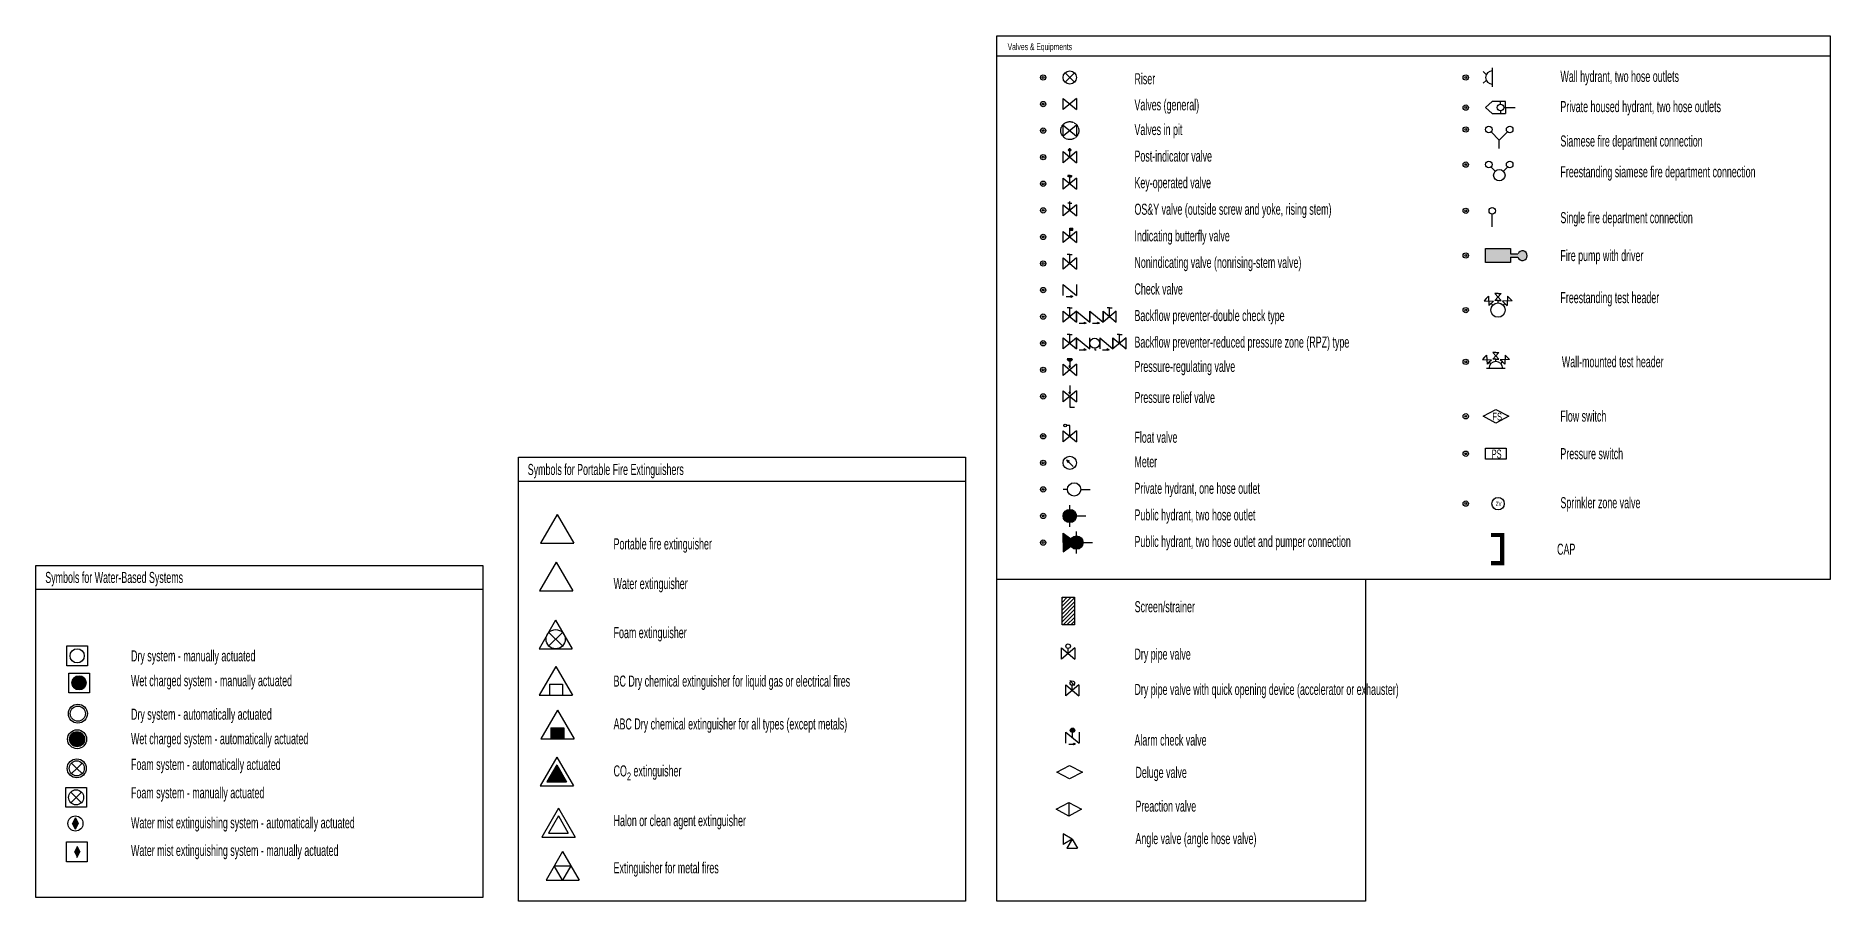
# Model space of a CAD drawing. Header units: inches. Extents: x 2 to 1622, y 0 to 781.
import ezdxf

# ---------------------------------------------------------------- set-up
doc = ezdxf.new("R2010")
doc.units = ezdxf.units.IN
doc.header["$MEASUREMENT"] = 0
doc.linetypes.add('DASHED', pattern=[0.75, 0.5, -0.25])
doc.layers.add('SPRKDAT3', color=5, linetype='Continuous', lineweight=40)
for name, color, linetype in [('SPRKVIEW', 1, 'Continuous'), ('SPRNK2', 7, 'Continuous'), ('SPRNKS', 1, 'Continuous'), ('TEXT', 1, 'Continuous')]:
    doc.layers.add(name, color=color, linetype=linetype)
doc.styles.add('HCAD', font='hcadr.shx', dxfattribs={"width": 0.6, "height": 8})

# ---------------------------------------------------------------- blocks, each defined once
blk = doc.blocks.new('Dry System- manually actuated')
at = {"layer": 'SPRKVIEW'}
blk.add_lwpolyline([(-9.3, 8.9), (9.3, 8.9), (9.3, -8.9), (-9.3, -8.9)], close=True, dxfattribs=at)
blk.add_circle((0, 0), 6.44, dxfattribs=at)
blk = doc.blocks.new('Wet Charged system - manually actuated')
at = {"layer": 'SPRKVIEW'}
h = blk.add_hatch(color=256, dxfattribs=at)
h.dxf.hatch_style = 1
h.paths.add_polyline_path([(6.4, 0, 1), (-6.4, 0, 1)])
blk.add_lwpolyline([(-9.3, 8.9), (9.3, 8.9), (9.3, -8.9), (-9.3, -8.9)], close=True, dxfattribs=at)
blk.add_circle((0, 0), 6.44, dxfattribs=at)
blk = doc.blocks.new('Dry system - automatically actuated')
at = {"layer": 'SPRKVIEW'}
for radius in [8.58, 6.8]:
    blk.add_circle((0, 0), radius, dxfattribs=at)
blk = doc.blocks.new('Wet charged system - automatically actuated')
at = {"layer": 'SPRKVIEW'}
h = blk.add_hatch(color=256, dxfattribs=at)
h.dxf.hatch_style = 1
h.paths.add_polyline_path([(-6.8, 0, 1), (6.8, 0, 1)])
for radius in [8.58, 6.8]:
    blk.add_circle((0, 0), radius, dxfattribs=at)
blk = doc.blocks.new('Foam System - automatically actuated')
at = {"layer": 'SPRKVIEW'}
for q in [(-4.8, 4.8), (4.8, 4.8), (4.8, -4.8), (-4.8, -4.8)]:
    blk.add_line((0, 0), q, dxfattribs=at)
for radius in [8.58, 6.8]:
    blk.add_circle((0, 0), radius, dxfattribs=at)
blk = doc.blocks.new('Foam system- manually actuated')
at = {"layer": 'SPRKVIEW'}
for q in [(-4.8, 4.8), (-4.8, -4.8), (4.8, 4.8), (4.8, -4.8)]:
    blk.add_line((0, 0), q, dxfattribs=at)
blk.add_lwpolyline([(-9.3, 8.9), (9.3, 8.9), (9.3, -8.9), (-9.3, -8.9)], close=True, dxfattribs=at)
blk.add_circle((0, 0), 6.82, dxfattribs=at)
blk = doc.blocks.new('Water mist extinguishing system- automatically actuated')
at = {"layer": 'SPRKVIEW'}
h = blk.add_hatch(color=256, dxfattribs=at)
h.dxf.hatch_style = 1
h.paths.add_polyline_path([(0, 5), (-2.6, 0), (0, -5), (2.6, 0)])
for p, q in [((0, 5), (-2.6, 0)), ((0, -5), (-2.6, 0)), ((0, 5), (2.6, 0)), ((0, -5), (2.6, 0))]:
    blk.add_line(p, q, dxfattribs=at)
blk.add_circle((0, 0), 6.82, dxfattribs=at)
blk = doc.blocks.new('Water mist extinguishing system- manually actuated')
at = {"layer": 'SPRKVIEW'}
h = blk.add_hatch(color=256, dxfattribs=at)
h.dxf.hatch_style = 1
h.paths.add_polyline_path([(0, 5), (-2.6, 0), (0, -5), (2.6, 0)])
for p in [(0, 5), (0, -5)]:
    blk.add_line(p, (2.6, 0), dxfattribs=at)
blk.add_lwpolyline([(-9.3, 8.9), (9.3, 8.9), (9.3, -8.9), (-9.3, -8.9)], close=True, dxfattribs=at)
blk = doc.blocks.new('Portable fire extinguisher')
at = {"layer": 'SPRKVIEW'}
for p, q in [((0, 26), (-15, 0)), ((0, 26), (15, 0)), ((-15, 0), (15, 0))]:
    blk.add_line(p, q, dxfattribs=at)
blk = doc.blocks.new('Water extinguisher')
at = {"layer": 'SPRKVIEW'}
for p, q in [((0, 26), (-15, 0)), ((0, 26), (15, 0)), ((-15, 0), (15, 0))]:
    blk.add_line(p, q, dxfattribs=at)
blk = doc.blocks.new('Foam extinguisher')
at = {"layer": 'SPRKVIEW'}
for p, q in [((0, 17.3), (-15, -8.7)), ((0, 17.3), (15, -8.7)), ((6.1, -6.1), (-6.1, 6.1)), ((-6.1, -6.1), (6.1, 6.1)), ((-15, -8.7), (15, -8.7))]:
    blk.add_line(p, q, dxfattribs=at)
blk.add_circle((0, 0), 8.65, dxfattribs=at)
blk = doc.blocks.new('BC Dry chemical extinguisher for liquid gas or electrical fires')
at = {"layer": 'SPRKVIEW'}
for p, q in [((0, 15.9), (-15, -10.1)), ((-5.9, 0), (-5.9, -10.1)), ((-5.9, 0), (5.9, 0)), ((0, 15.9), (15, -10.1)), ((5.9, 0), (5.9, -10.1)), ((-15, -10.1), (15, -10.1))]:
    blk.add_line(p, q, dxfattribs=at)
blk = doc.blocks.new('ABC Dry chemical extinguisher for all types (except metals)')
at = {"layer": 'SPRKVIEW'}
h = blk.add_hatch(color=256, dxfattribs=at)
h.dxf.hatch_style = 1
h.paths.add_polyline_path([(-5.9, -10.1), (5.9, -10.1), (5.9, 0), (-5.9, 0)])
for p, q in [((0, 15.9), (-15, -10.1)), ((-5.9, 0), (-5.9, -10.1)), ((-5.9, 0), (5.9, 0)), ((0, 15.9), (15, -10.1)), ((5.9, 0), (5.9, -10.1)), ((-15, -10.1), (15, -10.1))]:
    blk.add_line(p, q, dxfattribs=at)
blk = doc.blocks.new('CO2 extinguisher')
at = {"layer": 'SPRKVIEW'}
h = blk.add_hatch(color=256, dxfattribs=at)
h.dxf.hatch_style = 1
h.paths.add_polyline_path([(0, 19.1), (-8.9, 3.6), (8.9, 3.6)])
for p, q in [((0, 26), (-15, 0)), ((0, 19.1), (-8.9, 3.6)), ((0, 26), (15, 0)), ((0, 19.1), (8.9, 3.6)), ((-15, 0), (15, 0)), ((-8.9, 3.6), (8.9, 3.6))]:
    blk.add_line(p, q, dxfattribs=at)
blk = doc.blocks.new('Halon or clean agent extinguisher')
at = {"layer": 'SPRKVIEW'}
for p, q in [((0, 26), (-15, 0)), ((0, 19.1), (-8.9, 3.6)), ((0, 26), (15, 0)), ((0, 19.1), (8.9, 3.6)), ((-15, 0), (15, 0)), ((-8.9, 3.6), (8.9, 3.6))]:
    blk.add_line(p, q, dxfattribs=at)
blk = doc.blocks.new('Extinguisher for metal fires')
at = {"layer": 'SPRKVIEW'}
for p, q in [((0, 26), (-15, 0)), ((0, 26), (15, 0)), ((-15, 0), (15, 0)), ((-7.5, 13), (7.5, 13)), ((0, 0), (-7.5, 13)), ((7.5, 13), (0, 0))]:
    blk.add_line(p, q, dxfattribs=at)
blk = doc.blocks.new('Riser')
at = {"layer": 'SPRNKS'}
for p, q in [((-4.2, 4.2), (4.2, -4.2)), ((-4.2, -4.2), (4.2, 4.2))]:
    blk.add_line(p, q, dxfattribs=at)
blk.add_circle((0, 0), 6, dxfattribs=at)
blk = doc.blocks.new('Valves (general)')
at = {"layer": 'SPRNKS'}
for p, q in [((-6, -5), (-6, 5)), ((6, 5), (-6, -5)), ((-6, 5), (6, -5)), ((6, 5), (6, -5))]:
    blk.add_line(p, q, dxfattribs=at)
blk = doc.blocks.new('Valves in pit')
at = {"layer": 'SPRNKS'}
for p, q in [((-6, -5), (-6, 5)), ((6, 5), (-6, -5)), ((-6, 5), (6, -5)), ((6, 5), (6, -5))]:
    blk.add_line(p, q, dxfattribs=at)
at = {"layer": 'SPRNKS', "linetype": 'DASHED', "ltscale": 0.1}
blk.add_circle((0, 0), 8.14, dxfattribs=at)
blk = doc.blocks.new('Post-indicator valve')
at = {"layer": 'SPRNKS', "linetype": 'DASHED'}
h = blk.add_hatch(color=256, dxfattribs=at)
h.dxf.hatch_style = 1
h.paths.add_polyline_path([(1, 6.4, 0.414214), (0, 7.4), (0, 5.4, 0.414214)])
h.paths.add_polyline_path([(0, 7.4, 0.414214), (-1, 6.4, 0.414214), (0, 5.4)])
at = {"layer": 'SPRNKS'}
for p, q in [((-6, -5), (-6, 5)), ((6, 5), (-6, -5)), ((-6, 5), (6, -5)), ((0, 0), (0, 8)), ((6, 5), (6, -5))]:
    blk.add_line(p, q, dxfattribs=at)
blk.add_circle((0, 6.4), 1.01, dxfattribs=at)
blk = doc.blocks.new('Key-operated valve')
at = {"layer": 'SPRNKS', "linetype": 'DASHED'}
h = blk.add_hatch(color=256, dxfattribs=at)
h.dxf.hatch_style = 1
h.paths.add_polyline_path([(1.6, 7.4), (0, 7.4), (0, 6.4), (1.6, 6.4, 0.780938)])
h.paths.add_polyline_path([(0, 7.4), (-1.6, 7.4, 0.780938), (-1.6, 6.4), (0, 6.4)])
at = {"layer": 'SPRNKS'}
for p, q in [((-6, -5), (-6, 5)), ((6, 5), (-6, -5)), ((-6, 5), (6, -5)), ((0, 0), (0, 8)), ((6, 5), (6, -5))]:
    blk.add_line(p, q, dxfattribs=at)
at = {"layer": 'SPRNKS', "linetype": 'DASHED'}
for p, q in [((0, 7.4), (-1.6, 7.4)), ((0, 6.4), (-1.6, 6.4)), ((0, 7.4), (1.6, 7.4)), ((0, 6.4), (1.6, 6.4))]:
    blk.add_line(p, q, dxfattribs=at)
for centre, start, end in [((-1.4, 6.9), 104.0248, 255.9752), ((1.4, 6.9), 284.0248, 75.9752)]:
    blk.add_arc(centre, 0.515, start, end, dxfattribs=at)
blk = doc.blocks.new('OS&Y valve')
at = {"layer": 'SPRNKS'}
for p, q in [((-6, -5), (-6, 5)), ((6, 5), (-6, -5)), ((-6, 5), (6, -5)), ((0, 6.6), (-1.8, 6.6)), ((0, 0), (0, 8)), ((0, 6.6), (1.8, 6.6)), ((6, 5), (6, -5))]:
    blk.add_line(p, q, dxfattribs=at)
blk = doc.blocks.new('Inducating Butterfly Valve')
at = {"layer": 'SPRNKS'}
h = blk.add_hatch(color=256, dxfattribs=at)
h.dxf.hatch_style = 1
h.paths.add_polyline_path([(2.7, 8), (0, 8), (0, 6), (2.7, 6)])
for p, q in [((-6, -5), (-6, 5)), ((6, 5), (-6, -5)), ((-6, 5), (6, -5)), ((0, 0), (0, 8)), ((0, 8), (2.7, 8)), ((0, 6), (2.7, 6)), ((2.7, 6), (2.7, 8)), ((6, 5), (6, -5))]:
    blk.add_line(p, q, dxfattribs=at)
blk = doc.blocks.new('Nonindicating Valve')
at = {"layer": 'SPRNKS'}
for p, q in [((-6, -5), (-6, 5)), ((6, 5), (-6, -5)), ((-6, 5), (6, -5)), ((0, 8), (-2.3, 8)), ((0, 0), (0, 8)), ((0, 8), (2.3, 8)), ((6, 5), (6, -5))]:
    blk.add_line(p, q, dxfattribs=at)
blk = doc.blocks.new('Check Valve')
at = {"layer": 'SPRNKS'}
h = blk.add_hatch(color=256, dxfattribs=at)
h.dxf.hatch_style = 1
h.paths.add_polyline_path([(0.9, -5.2), (0.9, -5.9), (0.9, -6.6), (2.7, -5.9)])
for p, q in [((-6, -5), (-6, 5)), ((-6, 5), (6, -5)), ((6, 5), (6, -5)), ((-3.4, -5.9), (0.9, -5.9)), ((0.9, -5.9), (0.9, -5.2)), ((2.7, -5.9), (0.9, -5.2)), ((0.9, -5.9), (0.9, -6.6)), ((2.7, -5.9), (0.9, -6.6))]:
    blk.add_line(p, q, dxfattribs=at)
blk = doc.blocks.new('Backflow Preventer-double check type')
at = {"layer": 'SPRNKS'}
h = blk.add_hatch(color=256, dxfattribs=at)
h.dxf.hatch_style = 1
h.paths.add_polyline_path([(-5.1, -5.2), (-5.1, -5.9), (-5.1, -6.6), (-3.3, -5.9)])
h = blk.add_hatch(color=256, dxfattribs=at)
h.dxf.hatch_style = 1
h.paths.add_polyline_path([(6.9, -5.2), (6.9, -5.9), (6.9, -6.6), (8.7, -5.9)])
for p, q in [((-24, -5), (-24, 5)), ((-12, 5), (-24, -5)), ((-24, 5), (-12, -5)), ((-18, 8), (-20.3, 8)), ((-18, 0), (-18, 8)), ((-18, 8), (-15.7, 8)), ((-12, 5), (-12, -5)), ((-12, -5), (-12, 5)), ((-12, 5), (0, -5)), ((0, 5), (0, -5)), ((0, -5), (0, 5)), ((0, 5), (12, -5)), ((12, 5), (12, -5)), ((12, -5), (12, 5)), ((24, 5), (12, -5)), ((12, 5), (24, -5)), ((18, 8), (15.7, 8)), ((18, 0), (18, 8)), ((18, 8), (20.3, 8)), ((24, -5), (24, 5)), ((-9.4, -5.9), (-5.1, -5.9)), ((-5.1, -5.9), (-5.1, -5.2)), ((-3.3, -5.9), (-5.1, -5.2)), ((-5.1, -5.9), (-5.1, -6.6)), ((-3.3, -5.9), (-5.1, -6.6)), ((2.6, -5.9), (6.9, -5.9)), ((6.9, -5.9), (6.9, -5.2)), ((8.7, -5.9), (6.9, -5.2)), ((6.9, -5.9), (6.9, -6.6)), ((8.7, -5.9), (6.9, -6.6))]:
    blk.add_line(p, q, dxfattribs=at)
blk = doc.blocks.new('Backflow Preventer-reduced pressure zone')
at = {"layer": 'SPRNKS'}
h = blk.add_hatch(color=256, dxfattribs=at)
h.dxf.hatch_style = 1
h.paths.add_polyline_path([(-9.6, -5.2), (-9.6, -5.9), (-9.6, -6.6), (-7.8, -5.9)])
h = blk.add_hatch(color=256, dxfattribs=at)
h.dxf.hatch_style = 1
h.paths.add_polyline_path([(11.4, -5.2), (11.4, -5.9), (11.4, -6.6), (13.2, -5.9)])
for p, q in [((-28.5, -5), (-28.5, 5)), ((-16.5, 5), (-28.5, -5)), ((-28.5, 5), (-16.5, -5)), ((-22.5, 8), (-24.9, 8)), ((-22.5, 0), (-22.5, 8)), ((-22.5, 8), (-20.2, 8)), ((-16.5, 5), (-16.5, -5)), ((-16.5, -5), (-16.5, 5)), ((-16.5, 5), (-4.5, -5)), ((-4.5, -5), (-4.5, 5)), ((4.5, 5), (4.5, -5)), ((4.5, 5), (16.5, -5)), ((16.5, 5), (16.5, -5)), ((16.5, -5), (16.5, 5)), ((28.5, 5), (16.5, -5)), ((16.5, 5), (28.5, -5)), ((22.5, 8), (20.2, 8)), ((22.5, 0), (22.5, 8)), ((22.5, 8), (24.9, 8)), ((28.5, -5), (28.5, 5)), ((-13.9, -5.9), (-9.6, -5.9)), ((-9.6, -5.9), (-9.6, -5.2)), ((-7.8, -5.9), (-9.6, -5.2)), ((-9.6, -5.9), (-9.6, -6.6)), ((-7.8, -5.9), (-9.6, -6.6)), ((0, -4.5), (0, -5.9)), ((0, -5.9), (1.4, -5.9)), ((7.1, -5.9), (11.4, -5.9)), ((11.4, -5.9), (11.4, -5.2)), ((13.2, -5.9), (11.4, -5.2)), ((11.4, -5.9), (11.4, -6.6)), ((13.2, -5.9), (11.4, -6.6))]:
    blk.add_line(p, q, dxfattribs=at)
blk.add_circle((0, 0), 4.53, dxfattribs=at)
blk = doc.blocks.new('Pressure-regulating valve')
at = {"layer": 'SPRNKS'}
h = blk.add_hatch(color=256, dxfattribs=at)
h.dxf.hatch_style = 1
h.paths.add_polyline_path([(2.3, 10), (-2.3, 10, 0.8543)])
h = blk.add_hatch(color=256, dxfattribs=at)
h.dxf.hatch_style = 1
h.paths.add_polyline_path([(0.7, 3.7), (0, 3.7), (-0.7, 3.7), (0, 1.9)])
for p, q in [((-6, -5), (-6, 5)), ((6, 5), (-6, -5)), ((-6, 5), (6, -5)), ((2.3, 10), (-2.3, 10)), ((0, 3.7), (-0.7, 3.7)), ((0, 1.9), (-0.7, 3.7)), ((0, 8), (0, 3.7)), ((0, 3.7), (0.7, 3.7)), ((0, 1.9), (0.7, 3.7)), ((6, 5), (6, -5))]:
    blk.add_line(p, q, dxfattribs=at)
blk.add_arc((0, 10.3), 2.35, 188.9855, 351.0145, dxfattribs=at)
blk = doc.blocks.new('Pressure relief valve')
at = {"layer": 'SPRNKS'}
h = blk.add_hatch(color=256, dxfattribs=at)
h.dxf.hatch_style = 1
h.paths.add_polyline_path([(0.7, 3.7), (0, 3.7), (-0.7, 3.7), (0, 1.9)])
for p, q in [((-6, -5), (-6, 5)), ((6, 5), (-6, -5)), ((-6, 5), (6, -5)), ((0, 3.7), (-0.7, 3.7)), ((0, 1.9), (-0.7, 3.7)), ((0, 9.9), (0, 3.7)), ((0, 3.7), (0.7, 3.7)), ((0, 1.9), (0.7, 3.7)), ((6, 5), (6, -5)), ((0, 0), (0, -9.7)), ((0, -9.7), (4.3, -9.7))]:
    blk.add_line(p, q, dxfattribs=at)
blk = doc.blocks.new('Float valve')
at = {"layer": 'SPRNKS'}
for p, q in [((-6, -5), (-6, 5)), ((6, 5), (-6, -5)), ((-6, 5), (6, -5)), ((0, 9.7), (-2.9, 9.7)), ((0, 0), (0, 9.7)), ((6, 5), (6, -5))]:
    blk.add_line(p, q, dxfattribs=at)
blk.add_circle((-4.2, 9.7), 1.24, dxfattribs=at)
blk = doc.blocks.new('Meter')
at = {"layer": 'SPRNKS'}
h = blk.add_hatch(color=256, dxfattribs=at)
h.dxf.hatch_style = 1
h.paths.add_polyline_path([(-3, 2.8), (-1.9, 0.2), (-1.2, 1), (-0.5, 1.7)])
for p, q in [((-3, 2.8), (-0.5, 1.7)), ((-3, 2.8), (-1.9, 0.2)), ((-1.2, 1), (-1.9, 0.2)), ((-1.2, 1), (-0.5, 1.7)), ((3.2, -3.4), (-1.2, 1))]:
    blk.add_line(p, q, dxfattribs=at)
blk.add_circle((0, 0), 6, dxfattribs=at)
blk = doc.blocks.new('Private hydrant-one hose outlet')
at = {"layer": 'SPRNKS'}
for p, q in [((-6, 0), (-9.9, 0)), ((6, 0), (14.6, 0))]:
    blk.add_line(p, q, dxfattribs=at)
blk.add_circle((0, 0), 6, dxfattribs=at)
blk = doc.blocks.new('public hydrant-two hose outlet')
at = {"layer": 'SPRNKS'}
h = blk.add_hatch(color=256, dxfattribs=at)
h.dxf.hatch_style = 1
h.paths.add_polyline_path([(6, 0, 1), (-6, 0, 1)])
for p, q in [((0, 6), (0, 9.9)), ((6, 0), (14.6, 0)), ((0, -9.9), (0, -6))]:
    blk.add_line(p, q, dxfattribs=at)
blk.add_circle((0, 0), 6, dxfattribs=at)
blk = doc.blocks.new('public hydrant- two hose outlet and pumper connection')
at = {"layer": 'SPRNKS'}
h = blk.add_hatch(color=256, dxfattribs=at)
h.dxf.hatch_style = 1
h.paths.add_polyline_path([(-12, -8.4), (-4.9, -3.4, -0.153112), (-6, 0, -0.153112), (-4.9, 3.4), (-12, 8.4), (-12, 0)])
h = blk.add_hatch(color=256, dxfattribs=at)
h.dxf.hatch_style = 1
h.paths.add_polyline_path([(6, 0, 1), (-6, 0, 1)])
for p, q in [((-12, 0), (-12, 8.4)), ((-12, 8.4), (-4.9, 3.4)), ((-12, 0), (-12, -8.4)), ((0, -9.9), (0, 9.9)), ((6, 0), (14.6, 0)), ((-12, -8.4), (-4.9, -3.4))]:
    blk.add_line(p, q, dxfattribs=at)
blk.add_circle((0, 0), 6, dxfattribs=at)
blk = doc.blocks.new('wall hydrant- two hose outlets')
at = {"layer": 'SPRNKS'}
for p, q in [((-5.4, 2.6), (-8.2, 5.3)), ((0, 8.6), (0, -8.6)), ((-5.4, -2.6), (-8.2, -5.3))]:
    blk.add_line(p, q, dxfattribs=at)
blk.add_arc((0, 0), 6, 90, 270, dxfattribs=at)
blk = doc.blocks.new('Private housed hydrant- two hose outlets')
at = {"layer": 'SPRNKS'}
for p, q in [((-13.4, 0), (-7.4, 5.4)), ((-13.4, 0), (-7.4, -5.4)), ((4.6, 5.4), (-7.4, 5.4)), ((0, 3), (0, 5.4)), ((3, 0), (13.2, 0)), ((4.6, 0), (4.6, 5.4)), ((4.6, 0), (4.6, -5.4)), ((-7.4, -5.4), (4.6, -5.4)), ((0, -3), (0, -5.4))]:
    blk.add_line(p, q, dxfattribs=at)
blk.add_circle((0, 0), 2.97, dxfattribs=at)
blk = doc.blocks.new('Siamese fire department connection')
at = {"layer": 'SPRNKS'}
for p, q in [((0, 0), (-7.4, 7.4)), ((0, 0), (7.4, 7.4)), ((0, -7.7), (0, 0))]:
    blk.add_line(p, q, dxfattribs=at)
for centre in [(-9.4, 9.6), (9.4, 9.6)]:
    blk.add_circle(centre, 2.97, dxfattribs=at)
blk = doc.blocks.new('Freestanding siamese fire department connection')
at = {"layer": 'SPRNKS'}
for p, q in [((-3.7, 3.7), (-7.4, 7.4)), ((3.7, 3.7), (7.4, 7.4))]:
    blk.add_line(p, q, dxfattribs=at)
for centre, radius in [((-9.4, 9.6), 2.97), ((0, 0), 5.17), ((9.4, 9.6), 2.97)]:
    blk.add_circle(centre, radius, dxfattribs=at)
blk = doc.blocks.new('Single fire department connection')
at = {"layer": 'SPRNKS'}
blk.add_line((0, -5.7), (0, 5.7), dxfattribs=at)
blk.add_circle((0, 8.7), 2.97, dxfattribs=at)
blk = doc.blocks.new('Fire pump with driver')
at = {"layer": 'SPRNKS'}
h = blk.add_hatch(color=256, dxfattribs=at)
h.dxf.hatch_style = 1
h.paths.add_polyline_path([(-11.2, 6.4), (-11.2, -6.4), (11.2, -6.4), (11.2, -1.6), (17.9, -1.6, 5.155675), (18, 1.6), (11.2, 1.6), (11.2, 6.4)])
for p, q in [((-11.2, 6.4), (11.2, 6.4)), ((-11.2, -6.4), (-11.2, 6.4)), ((11.2, 6.4), (11.2, 1.6)), ((11.2, 1.6), (18, 1.6)), ((11.2, -6.4), (-11.2, -6.4)), ((11.2, -1.6), (11.2, -6.4)), ((11.2, -1.6), (17.9, -1.6))]:
    blk.add_line(p, q, dxfattribs=at)
blk.add_arc((22, -0.1), 4.33, 200.7618, 156.8544, dxfattribs=at)
blk = doc.blocks.new('Freestanding test header')
at = {"layer": 'SPRNKS'}
for p, q in [((-10.6, 10.6), (-12.6, 8.5)), ((-12.6, 8.5), (-4.1, 8.2)), ((-10.6, 10.6), (-8.5, 12.6)), ((-8.5, 12.6), (-8.2, 4.1)), ((-6.1, 6.1), (-8.2, 4.1)), ((-6.1, 6.1), (-4.1, 8.2)), ((-4.6, 4.6), (-6.1, 6.1)), ((0, 14.9), (-2.9, 14.9)), ((2.9, 14.9), (-2.9, 8.7)), ((-2.9, 14.9), (2.9, 8.7)), ((0, 8.7), (-2.9, 8.7)), ((0, 14.9), (2.9, 14.9)), ((0, 6.5), (0, 8.7)), ((0, 8.7), (2.9, 8.7)), ((12.6, 8.5), (4.1, 8.2)), ((6.1, 6.1), (4.1, 8.2)), ((4.6, 4.6), (6.1, 6.1)), ((6.1, 6.1), (8.2, 4.1)), ((8.5, 12.6), (8.2, 4.1)), ((10.6, 10.6), (8.5, 12.6)), ((10.6, 10.6), (12.6, 8.5))]:
    blk.add_line(p, q, dxfattribs=at)
blk.add_circle((0, 0), 6.47, dxfattribs=at)
blk = doc.blocks.new('Wall-mounted test header')
at = {"layer": 'SPRNKS'}
for p, q in [((-10.2, 10.3), (-12.2, 8.3)), ((-12.2, 8.3), (-4, 7.9)), ((-10.2, 10.3), (-8.3, 12.2)), ((-8.3, 12.2), (-7.9, 4)), ((8.4, 0), (-8.3, 0)), ((-5.9, 6), (-7.9, 4)), ((-5.9, 6), (-4, 7.9)), ((-4.4, 4.4), (-5.9, 6)), ((0, 14.5), (-2.8, 14.5)), ((2.8, 14.5), (-2.8, 8.4)), ((-2.8, 14.5), (2.8, 8.4)), ((0, 8.4), (-2.8, 8.4)), ((0, 14.5), (2.8, 14.5)), ((0, 6.3), (0, 8.4)), ((0, 8.4), (2.8, 8.4)), ((12.3, 8.3), (4, 7.9)), ((6, 6), (4, 7.9)), ((4.5, 4.4), (6, 6)), ((6, 6), (8, 4)), ((8.3, 12.2), (8, 4)), ((10.3, 10.3), (8.3, 12.2)), ((10.3, 10.3), (12.3, 8.3))]:
    blk.add_line(p, q, dxfattribs=at)
blk.add_arc((0, 0), 6.29, 0, 180, dxfattribs=at)
blk = doc.blocks.new('Flow switch')
at = {"layer": 'TEXT'}
for p, q in [((-11.5, 0), (0, 6.1)), ((0, 6.1), (11.5, 0)), ((0, -6.1), (-11.5, 0)), ((11.5, 0), (0, -6.1))]:
    blk.add_line(p, q, dxfattribs=at)
at = {"layer": 'SPRNKS', "insert": (-3.1, 3.2), "char_height": 6.95, "attachment_point": 1, "style": 'HCAD'}
blk.add_mtext_dynamic_manual_height_columns('FS', width=7.354, gutter_width=34.8, heights=[0], dxfattribs=at)
blk = doc.blocks.new('Pressure Switch')
at = {"layer": 'SPRNKS'}
blk.add_lwpolyline([(-8.5, 4.9), (10, 4.9), (10, -4.9), (-8.5, -4.9)], close=True, dxfattribs=at)
at = {"layer": 'SPRNKS', "insert": (-3, 3.8), "char_height": 8, "attachment_point": 1, "style": 'HCAD'}
blk.add_mtext_dynamic_manual_height_columns('PS', width=8.46, gutter_width=40, heights=[0], dxfattribs=at)
blk = doc.blocks.new('Sprinkler zone valve')
at = {"layer": 'SPRNKS'}
blk.add_circle((0, 0), 5.61, dxfattribs=at)
at = {"layer": 'SPRNKS', "insert": (-2, 1.8), "char_height": 4, "attachment_point": 1, "style": 'HCAD'}
blk.add_mtext_dynamic_manual_height_columns('ZV', width=4.23, gutter_width=20, heights=[0], dxfattribs=at)
blk = doc.blocks.new('CAP')
at = {"layer": 'SPRNK2', "color": 0, "const_width": 1.5}
blk.add_lwpolyline([(0, -5), (4, -5), (4, 5), (0, 5)], dxfattribs=at)
blk = doc.blocks.new('Angle valve')
at = {"layer": 'SPRKVIEW'}
for p, q in [((-8.2, 4.8), (-8.2, -4.8)), ((0, 0), (-8.2, 4.8)), ((0, 0), (-8.2, -4.8)), ((0, 0), (-4.8, -8.2)), ((0, 0), (4.8, -8.2)), ((-4.8, -8.2), (4.8, -8.2))]:
    blk.add_line(p, q, dxfattribs=at)
blk = doc.blocks.new('Alarm check valve')
at = {"layer": 'SPRKVIEW'}
h = blk.add_hatch(color=256, dxfattribs=at)
h.dxf.hatch_style = 1
h.paths.add_polyline_path([(-2, 6.6, 1), (2, 6.6, 1)])
at = {"layer": 'SPRNKS', "linetype": 'DASHED'}
h = blk.add_hatch(color=256, dxfattribs=at)
h.dxf.hatch_style = 1
h.paths.add_polyline_path([(0.9, -5.2), (0.9, -5.9), (0.9, -6.6), (2.7, -5.9)])
at = {"layer": 'SPRKVIEW'}
blk.add_line((0, 0), (0, 4.6), dxfattribs=at)
at = {"layer": 'SPRNKS'}
for p, q in [((-6, -5), (-6, 5)), ((-6, 5), (6, -5)), ((6, 5), (6, -5)), ((-3.4, -5.9), (0.9, -5.9))]:
    blk.add_line(p, q, dxfattribs=at)
at = {"layer": 'SPRNKS', "linetype": 'DASHED'}
for p, q in [((0.9, -5.9), (0.9, -5.2)), ((2.7, -5.9), (0.9, -5.2)), ((0.9, -5.9), (0.9, -6.6)), ((2.7, -5.9), (0.9, -6.6))]:
    blk.add_line(p, q, dxfattribs=at)
at = {"layer": 'SPRNKS'}
blk.add_circle((0, 6.6), 2.03, dxfattribs=at)
blk = doc.blocks.new('Deluge valve')
at = {"layer": 'TEXT'}
for p, q in [((-11.5, 0), (0, 6.1)), ((0, -6.1), (-11.5, 0)), ((0, 6.1), (11.6, 0)), ((11.6, 0), (0, -6.1))]:
    blk.add_line(p, q, dxfattribs=at)
blk = doc.blocks.new('Preaction valve')
at = {"layer": 'SPRKVIEW'}
blk.add_line((0, 6.1), (0, -6.1), dxfattribs=at)
at = {"layer": 'TEXT'}
for p, q in [((-11.5, 0), (0, 6.1)), ((0, 6.1), (11.5, 0)), ((0, -6.1), (-11.5, 0)), ((11.5, 0), (0, -6.1))]:
    blk.add_line(p, q, dxfattribs=at)
blk = doc.blocks.new('Screen or strainer')
at = {"layer": 'SPRKVIEW', "ltscale": 2}
h = blk.add_hatch(dxfattribs=at)
h.set_pattern_fill('ANSI31', color=256, scale=20)
h.set_pattern_definition([(45, (-475.984, 63.6698), (-1.767767, 1.767767), [])])
h.paths.add_polyline_path([(-5.6, -12.5), (5.6, -12.5), (5.6, 12.5), (-5.6, 12.5)])
at = {"layer": 'SPRKVIEW'}
blk.add_lwpolyline([(-5.6, 12.5), (5.6, 12.5), (5.6, -12.5), (-5.6, -12.5)], close=True, dxfattribs=at)
blk = doc.blocks.new('Dry pipe valve')
at = {"layer": 'SPRKVIEW'}
blk.add_line((0, 0), (0, 4.6), dxfattribs=at)
at = {"layer": 'SPRNKS'}
for p, q in [((-6, -5), (-6, 5)), ((6, 5), (-6, -5)), ((-6, 5), (6, -5)), ((6, 5), (6, -5))]:
    blk.add_line(p, q, dxfattribs=at)
blk.add_circle((0, 6.6), 2.03, dxfattribs=at)
blk = doc.blocks.new('Dry pipe valve with quick opening device')
at = {"layer": 'SPRKVIEW'}
blk.add_line((-2.2, 8.9), (2.1, 4.5), dxfattribs=at)
blk.add_blockref('Dry pipe valve', (0, 0), dxfattribs=at)

msp = doc.modelspace()

# ---------------------------------------------------------------- linework, layer by layer
at = {"layer": 'SPRNKS', "color": 252, "true_color": 0x939598}
for p, q in [((869.4, 763.1), (1621.9, 763.1)), ((437.6, 379.1), (841.2, 379.1)), ((1.9, 281.6), (405.5, 281.6)), ((869.4, -0.2), (869.4, 290.2)), ((1202.3, 290.2), (1202.3, -0.2)), ((1202.3, -0.2), (869.4, -0.2))]:
    msp.add_line(p, q, dxfattribs=at)
for points in [[(869.4, 781.1), (1621.9, 781.1), (1621.9, 290.2), (869.4, 290.2)], [(437.6, 400.6), (841.2, 400.6), (841.2, -0.2), (437.6, -0.2)], [(1.9, 303), (405.5, 303), (405.5, 3.1), (1.9, 3.1)]]:
    msp.add_lwpolyline(points, close=True, dxfattribs=at)
for centre, radius in [((911.4, 743.6), 2.4), ((1292.9, 743.6), 2.4), ((911.4, 743.6), 0.827), ((1292.9, 743.6), 0.827), ((911.4, 719.6), 2.4), ((911.4, 719.6), 0.827), ((1292.9, 716.4), 2.4), ((1292.9, 716.4), 0.827), ((911.4, 695.6), 2.4), ((1292.9, 696.6), 2.4), ((1292.9, 696.6), 0.827), ((911.4, 695.6), 0.827), ((911.4, 671.6), 2.4), ((911.4, 671.6), 0.827), ((1292.9, 664.9), 2.4), ((1292.9, 664.9), 0.827), ((911.4, 647.6), 2.4), ((911.4, 647.6), 0.827), ((911.4, 623.6), 2.4), ((911.4, 623.6), 0.827), ((1292.9, 623.2), 2.4), ((1292.9, 623.2), 0.827), ((911.4, 599.6), 2.4), ((911.4, 599.6), 0.827), ((1292.9, 582.8), 2.4), ((1292.9, 582.8), 0.827), ((911.4, 575.6), 2.4), ((911.4, 575.6), 0.827), ((911.4, 551.6), 2.4), ((911.4, 551.6), 0.827), ((1292.9, 533.5), 2.4), ((911.4, 527.6), 2.4), ((911.4, 527.6), 0.827), ((1292.9, 533.5), 0.827), ((911.4, 503.6), 2.4), ((911.4, 503.6), 0.827), ((1292.9, 486.8), 2.4), ((1292.9, 486.8), 0.827), ((911.4, 479.6), 2.4), ((911.4, 479.6), 0.827), ((911.4, 455.6), 2.4), ((911.4, 455.6), 0.827), ((1292.9, 437.6), 2.4), ((1292.9, 437.6), 0.827), ((911.4, 419.6), 2.4), ((911.4, 419.6), 0.827), ((1292.9, 403.8), 2.4), ((911.4, 395.6), 2.4), ((911.4, 395.6), 0.827), ((1292.9, 403.8), 0.827), ((911.4, 371.6), 2.4), ((911.4, 371.6), 0.827), ((1292.9, 358.8), 2.4), ((1292.9, 358.8), 0.827), ((911.4, 347.6), 2.4), ((911.4, 347.6), 0.827), ((911.4, 323.6), 2.4), ((911.4, 323.6), 0.827)]:
    msp.add_circle(centre, radius, dxfattribs=at)

# ---------------------------------------------------------------- block references
for name, p in [('Portable fire extinguisher', (472.5, 322.9)), ('Water extinguisher', (471.7, 280)), ('Screen or strainer', (934.1, 261.7)), ('Foam extinguisher', (471.2, 236.3)), ('Dry System- manually actuated', (39.2, 221.3)), ('Dry pipe valve', (933.9, 223.4)), ('BC Dry chemical extinguisher for liquid gas or electrical fires', (471.4, 195.8)), ('Wet Charged system - manually actuated', (40.9, 196.9)), ('Dry pipe valve with quick opening device', (937.7, 190.1)), ('Dry system - automatically actuated', (39.8, 169.1)), ('ABC Dry chemical extinguisher for all types (except metals)', (472.8, 156.4)), ('Wet charged system - automatically actuated', (39.1, 146)), ('Alarm check valve', (937.9, 147.5)), ('CO2 extinguisher', (472.2, 103.9)), ('Foam System - automatically actuated', (38.8, 119.7)), ('Deluge valve', (935.3, 116.2)), ('Foam system- manually actuated', (38.2, 93.5)), ('Halon or clean agent extinguisher', (473.7, 57.6)), ('Preaction valve', (934.5, 82.7)), ('Water mist extinguishing system- automatically actuated', (37.6, 69.9)), ('Water mist extinguishing system- manually actuated', (38.9, 44.3)), ('Angle valve', (937.6, 55.7)), ('Extinguisher for metal fires', (477.5, 18.6))]:
    msp.add_blockref(name, p)
at = {"layer": 'SPRKDAT3'}
for name, p in [('Riser', (935.4, 743.6)), ('wall hydrant- two hose outlets', (1316.9, 743.6)), ('Valves (general)', (935.4, 719.6)), ('Private housed hydrant- two hose outlets', (1324.3, 716.4)), ('Valves in pit', (935.4, 695.6)), ('Siamese fire department connection', (1323.2, 687)), ('Post-indicator valve', (935.4, 671.6)), ('Freestanding siamese fire department connection', (1323.2, 655.3)), ('Key-operated valve', (935.4, 647.6)), ('OS&Y valve', (935.4, 623.6)), ('Single fire department connection', (1316.9, 614.5)), ('Inducating Butterfly Valve', (935.4, 599.6)), ('Nonindicating Valve', (935.4, 575.6)), ('Fire pump with driver', (1322.1, 582.8)), ('Check Valve', (935.4, 551.6)), ('Backflow Preventer-double check type', (953.4, 527.6)), ('Freestanding test header', (1322.1, 533.5)), ('Backflow Preventer-reduced pressure zone', (957.9, 503.6)), ('Pressure-regulating valve', (935.4, 479.6)), ('Wall-mounted test header', (1320.1, 480.7)), ('Pressure relief valve', (935.4, 455.6)), ('Flow switch', (1320.2, 437.6)), ('Float valve', (935.4, 419.6)), ('Pressure Switch', (1319.4, 403.8)), ('Meter', (935.4, 395.6)), ('Private hydrant-one hose outlet', (939.3, 371.6)), ('public hydrant-two hose outlet', (935.4, 347.6)), ('Sprinkler zone valve', (1322.1, 358.7)), ('public hydrant- two hose outlet and pumper connection', (941.4, 323.6))]:
    msp.add_blockref(name, p, dxfattribs=at)
at = {"layer": 'SPRNK2', "xscale": 2.54, "yscale": 2.54, "zscale": 2.54}
msp.add_blockref('CAP', (1315.6, 317.7), dxfattribs=at)

# ---------------------------------------------------------------- texts
at = {"layer": 'SPRNKS', "color": 252, "true_color": 0x939598, "attachment_point": 1, "style": 'HCAD'}
for s, width, gutter_width, heights, insert, char_height in [('Valves & Equipments ', 60.772, 30.5, [0], (879.3, 774.4), 6.108), ('Symbols for Portable Fire Extinguishers', 270.79, 40, [20.2], (446, 394.6), 10), ('Symbols for Water-Based Systems', 182.407, 40, [40.3], (10.4, 297.1), 10)]:
    msp.add_mtext_dynamic_manual_height_columns(s, width=width, gutter_width=gutter_width, heights=heights, dxfattribs=dict(at, insert=insert, char_height=char_height))
at = {"layer": 'SPRNKS', "char_height": 10, "attachment_point": 1, "style": 'HCAD'}
for s, width, heights, insert in [('Riser', 31.255, [0], (993.8, 747.4)), ('Wall hydrant, two hose outlets', 160.438, [0], (1378.4, 749.6)), ('Valves (general)', 72.249, [0], (993.8, 723.9)), ('Private housed hydrant, two hose outlets', 245.246, [0], (1378.4, 722.3)), ('Valves in pit', 72.249, [0], (993.8, 701.6)), ('Siamese fire department connection', 199.427, [0], (1378.4, 691.2)), ('Post-indicator valve', 110.813, [0], (993.8, 677.6)), ('Key-operated valve', 110.813, [0], (993.8, 653.6)), ('Freestanding siamese fire department connection', 292.141, [0], (1378.4, 663.4)), ('OS&Y valve (outside screw and yoke, rising stem)', 260.824, [0], (993.8, 629.6)), ('Single fire department connection', 199.427, [0], (1378.4, 622)), ('Indicating butterfly valve', 199.427, [0], (993.8, 605.6)), ('Fire pump with driver', 199.427, [0], (1378.4, 587.8)), ('Nonindicating valve (nonrising-stem valve)', 199.427, [0], (993.8, 581.6)), ('Check valve', 199.427, [0], (993.8, 557.6)), ('Freestanding test header', 199.427, [0], (1378.4, 549.8)), ('Backflow preventer-double check type', 199.427, [0], (993.8, 533.6)), ('Backflow preventer-reduced pressure zone (RPZ) type', 277.587, [0], (993.8, 509.6)), ('Pressure-regulating valve', 238.539, [0], (993.8, 487.7)), ('Wall-mounted test header', 199.427, [0], (1379.7, 491.9)), ('Pressure relief valve', 238.539, [0], (993.8, 459.7)), ('Flow switch', 72.249, [0], (1378.4, 442.8)), ('Float valve', 238.539, [0], (993.8, 423.7)), ('Pressure switch', 72.249, [0], (1378.4, 408.9)), ('Meter', 72.249, [0], (993.8, 401.6)), ('Private hydrant, one hose outlet', 160.438, [0], (993.8, 377.6)), ('Sprinkler zone valve', 121.803, [0], (1378.4, 364.6)), ('Public hydrant, two hose outlet', 160.438, [0], (993.8, 353.6)), ('Portable fire extinguisher', 182.407, [40.3], (523.5, 327.4)), ('Public hydrant, two hose outlet and pumper connection', 356.911, [0], (993.8, 329.6)), ('CAP', 121.803, [0], (1375.4, 322.6)), ('Water extinguisher', 182.407, [40.3], (523.5, 291.6)), ('Screen/strainer', 121.803, [0], (994, 270.7)), ('Foam extinguisher', 182.407, [40.3], (523.5, 247.3)), ('Dry system - manually actuated', 182.407, [40.3], (87.8, 226.3)), ('Dry pipe valve', 110.813, [0], (993.8, 227.9)), ('Wet charged system - manually actuated', 232.831, [34.7], (87.8, 203.9)), ('BC Dry chemical extinguisher for liquid gas or electrical fires', 352.733, [27.9], (523.5, 203.5)), ('Dry pipe valve with quick opening device (accelerator or exhauster)', 227.628, [46.6], (993.8, 196)), ('Dry system - automatically actuated', 182.407, [40.3], (87.8, 173.6)), ('ABC Dry chemical extinguisher for all types (except metals)', 352.733, [27.9], (523.5, 164.8)), ('Wet charged system - automatically actuated', 232.831, [34.7], (87.8, 151.5)), ('Alarm check valve', 110.813, [0], (993.8, 150.3)), ('Foam system - automatically actuated', 232.831, [34.7], (87.8, 128.3)), ('\\A1;CO{\\H0.7x;\\S^ 2;} extinguisher', 182.407, [40.3], (523.5, 122.4)), ('Deluge valve', 72.249, [0], (994.7, 121.1)), ('Foam system - manually actuated', 232.831, [34.7], (87.8, 102.7)), ('Preaction valve', 72.249, [0], (994.7, 90.6)), ('Water mist extinguishing system - automatically actuated', 301.184, [29.3], (87.8, 75.6)), ('Halon or clean agent extinguisher', 182.407, [40.3], (523.5, 77.5)), ('Water mist extinguishing system - manually actuated', 301.184, [29.3], (87.8, 50.6)), ('Angle valve (angle hose valve)', 148.853, [24.9], (994.7, 61.3)), ('Extinguisher for metal fires ', 182.407, [40.3], (523.5, 34.9))]:
    msp.add_mtext_dynamic_manual_height_columns(s, width=width, gutter_width=40, heights=heights, dxfattribs=dict(at, insert=insert))

doc.saveas('drawing.dxf')
